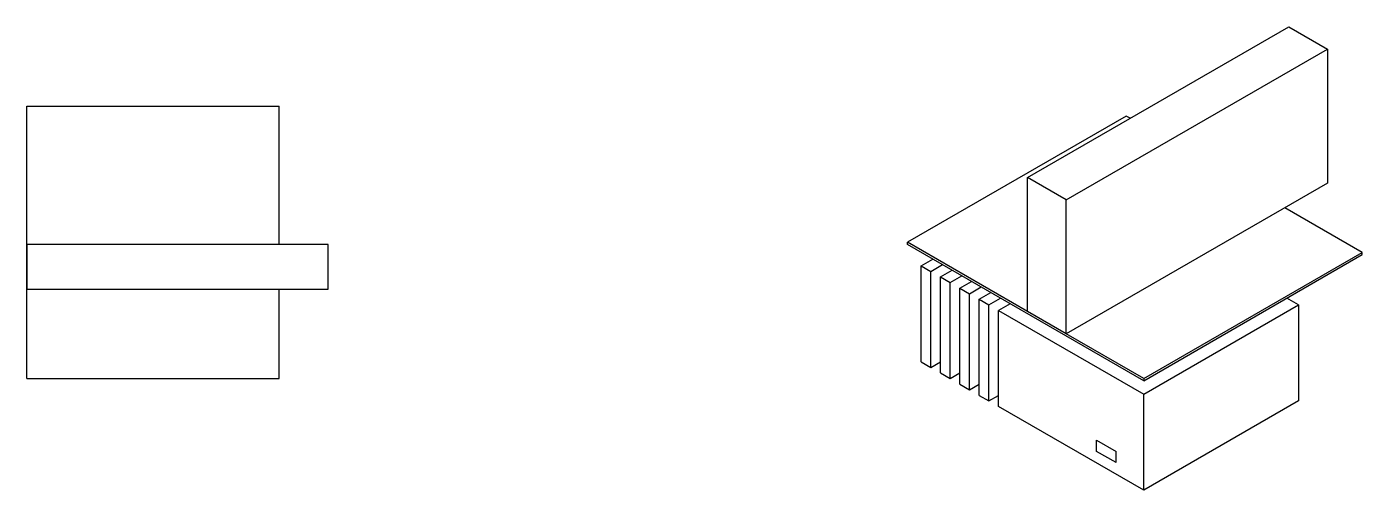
# Model space of a CAD drawing. Header units: inches. Extents: x 0 to 120, y -10 to 31.
import ezdxf

# ---------------------------------------------------------------- set-up
doc = ezdxf.new("R2010")
doc.units = ezdxf.units.IN
doc.header["$MEASUREMENT"] = 0

msp = doc.modelspace()

# ---------------------------------------------------------------- linework, layer by layer
for p, q in [((89.61, 18), (112.99, 31.5)), ((112.99, 31.5), (116.45, 29.5)), ((93.07, 16), (116.45, 29.5)), ((116.45, 29.5), (116.45, 17.5)), ((0, 0), (0, 24.4)), ((0, 24.4), (22.6, 24.4)), ((22.6, 12), (22.6, 24.4)), ((98.44, 23.5), (78.87, 12.2)), ((98.79, 23.3), (98.44, 23.5)), ((89.61, 6), (89.61, 18)), ((93.07, 16), (89.61, 18)), ((116.45, 17.5), (93.07, 4)), ((93.07, 4), (93.07, 16)), ((119.57, 11.3), (112.64, 15.3)), ((27, 12), (0, 12)), ((0, 12), (0, 8)), ((27, 8), (27, 12)), ((89.61, 6), (78.87, 12.2)), ((78.87, 12), (78.87, 12.2)), ((100, -0.2), (78.87, 12)), ((100, 0), (119.57, 11.3)), ((100, -0.2), (119.57, 11.1)), ((119.57, 11.1), (119.57, 11.3)), ((80.08, 10.1), (81.12, 10.7)), ((80.08, 1.5), (80.08, 10.1)), ((80.08, 10.1), (80.95, 9.6)), ((80.95, 9.6), (81.99, 10.2)), ((80.95, 1), (80.95, 9.6)), ((81.81, 9.1), (82.85, 9.7)), ((81.81, 0.5), (81.81, 9.1)), ((81.81, 9.1), (82.68, 8.6)), ((82.68, 8.6), (83.72, 9.2)), ((82.68, 0), (82.68, 8.6)), ((83.55, 8.1), (84.58, 8.7)), ((0, 8), (27, 8)), ((22.6, 0), (22.6, 8)), ((83.55, -0.5), (83.55, 8.1)), ((83.55, 8.1), (84.41, 7.6)), ((84.41, 7.6), (85.45, 8.2)), ((84.41, -1), (84.41, 7.6)), ((85.28, 7.1), (86.32, 7.7)), ((86.14, 6.6), (87.18, 7.2)), ((113.86, 6.6), (112.82, 7.2)), ((85.28, -1.5), (85.28, 7.1)), ((85.28, 7.1), (86.14, 6.6)), ((86.14, -2), (86.14, 6.6)), ((88.05, 6.7), (87.01, 6.1)), ((87.01, -2.5), (87.01, 6.1)), ((87.01, 6.1), (100, -1.4)), ((93.07, 4), (89.61, 6)), ((100, -1.4), (113.86, 6.6)), ((113.86, 6.6), (113.86, -2)), ((100, 0), (93.07, 4)), ((80.08, 1.5), (80.95, 1)), ((80.95, 1), (81.81, 1.5)), ((0, 0), (22.6, 0)), ((81.81, 0.5), (82.68, 0)), ((82.68, 0), (83.55, 0.5)), ((100, 0), (100, -0.2)), ((83.55, -0.5), (84.41, -1)), ((84.41, -1), (85.28, -0.5)), ((85.28, -1.5), (86.14, -2)), ((86.14, -2), (87.01, -1.5)), ((100, -10), (100, -1.4)), ((100, -10), (100, -1.4)), ((113.86, -2), (100, -10)), ((100, -10), (87.01, -2.5)), ((95.79, -6.52), (95.79, -5.52)), ((95.79, -5.52), (97.53, -6.52)), ((97.53, -7.52), (95.79, -6.52)), ((97.53, -7.52), (97.53, -6.52))]:
    msp.add_line(p, q)

doc.saveas('drawing.dxf')
